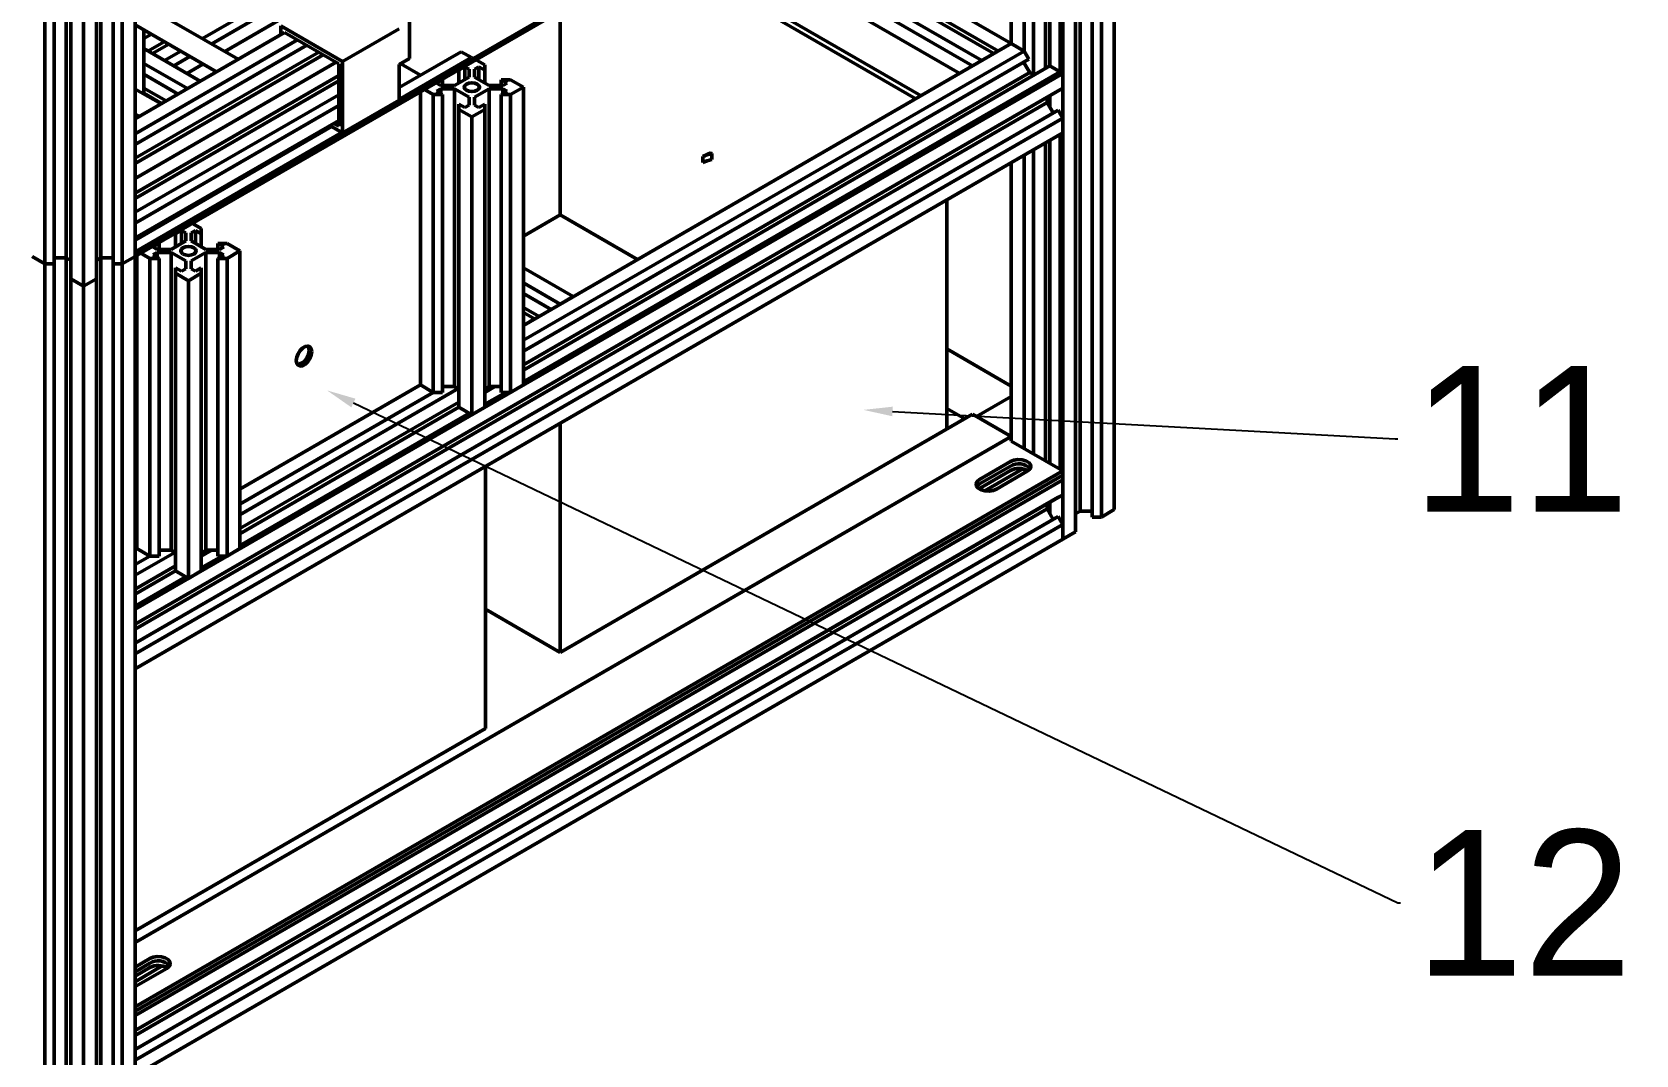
# Model space of a CAD drawing. Header units: millimetres. Extents: x 0 to 2215, y 0 to 863.
# Drawn here: x 1310.7 to 1530.7, y 304.9 to 445.1 of the extents above; entities that cross this region are included whole.
import ezdxf
from ezdxf import colors
from ezdxf.entities.mleader import LeaderData, LeaderLine
from ezdxf.math import Vec2, Vec3

# ---------------------------------------------------------------- set-up
doc = ezdxf.new("R2010")
doc.units = ezdxf.units.MM
doc.layers.add('粗实线层', color=7, linetype='Continuous', lineweight=50)
doc.styles.get("Standard").update_dxf_attribs({"font": ''})
doc.styles.get('Standard').set_extended_font_data('汉仪长仿宋体')

msp = doc.modelspace()

# ---------------------------------------------------------------- linework, layer by layer
at = {"layer": '粗实线层'}
for p, q in [((1312.44, 413.37), (1312.44, 539.93)), ((1313.72, 413.37), (1313.72, 539.93)), ((1315.36, 414.17), (1315.36, 540.73)), ((1320.13, 414.17), (1320.13, 540.73)), ((1321.78, 413.37), (1321.78, 539.93)), ((1323.05, 413.37), (1323.05, 539.93)), ((1324.82, 414.39), (1324.82, 540.95)), ((1315.98, 411.33), (1315.98, 537.89)), ((1319.51, 411.33), (1319.51, 537.89)), ((1317.75, 410.3), (1317.75, 536.87)), ((1445.02, 443.57), (1358.76, 493.37)), ((1454.48, 491.73), (1454.48, 379.45)), ((1456.13, 490.93), (1456.13, 378.65)), ((1457.4, 490.93), (1457.4, 378.65)), ((1459.17, 491.95), (1459.17, 379.67)), ((1449.71, 489.02), (1449.71, 440.15)), ((1450.33, 488.88), (1450.33, 440.5)), ((1453.86, 488.88), (1453.86, 376.61)), ((1451.74, 488.07), (1324.82, 414.8)), ((1452.1, 487.86), (1324.82, 414.39)), ((1446.79, 487.33), (1446.79, 442.55)), ((1448.07, 488.07), (1448.07, 439.32)), ((1451.74, 439.69), (1451.74, 488.07)), ((1452.1, 439.48), (1452.1, 487.86)), ((1452.1, 487.86), (1452.1, 375.59)), ((1445.02, 486.31), (1445.02, 443.57)), ((1442.64, 442.19), (1384.31, 475.87)), ((1443.26, 442.54), (1384.92, 476.22)), ((1443.26, 442.54), (1384.92, 476.22)), ((1440.99, 441.24), (1382.76, 474.85)), ((1439.72, 440.5), (1384.92, 472.14)), ((1437.95, 439.48), (1384.92, 470.1)), ((1432.65, 436.42), (1383.15, 464.99)), ((1431.94, 436.01), (1383.15, 464.18)), ((1383.15, 464.18), (1383.15, 420.09)), ((1338.97, 441.42), (1324.82, 449.59)), ((1362.47, 450.9), (1362.47, 441.51)), ((1341.68, 448.64), (1334.07, 444.25)), ((1342.95, 447.91), (1335.34, 443.52)), ((1344.72, 446.89), (1337.11, 442.5)), ((1324.82, 446.13), (1335.97, 439.69)), ((1345.32, 445.09), (1324.82, 433.25)), ((1326, 436.66), (1326, 445.44)), ((1327.04, 444.85), (1326, 444.25)), ((1344.79, 446), (1353.28, 441.11)), ((1344.79, 444.78), (1344.79, 446)), ((1345.32, 445.09), (1352.75, 440.8)), ((1361.06, 445.6), (1353.28, 441.11)), ((1347.09, 444.07), (1324.82, 431.21)), ((1348.36, 443.33), (1324.82, 429.74)), ((1350.01, 442.38), (1324.82, 427.84)), ((1326, 442.88), (1333.75, 438.41)), ((1328.81, 443.83), (1326.58, 442.54)), ((1328.81, 443.83), (1326.58, 442.54)), ((1329.42, 443.47), (1327.2, 442.19)), ((1331.07, 442.52), (1328.85, 441.24)), ((1369.55, 442.45), (1361.06, 437.55)), ((1370.96, 441.64), (1369.55, 442.45)), ((1378.09, 404.92), (1445.02, 443.57)), ((1378.09, 402.88), (1446.79, 442.55)), ((1445.02, 443.57), (1446.79, 442.55)), ((1446.79, 442.55), (1447.43, 441.44)), ((1350.63, 442.02), (1324.82, 427.12)), ((1352.39, 441), (1324.82, 425.08)), ((1326, 440.84), (1331.99, 437.39)), ((1332.34, 441.79), (1330.12, 440.5)), ((1334.11, 440.76), (1331.89, 439.48)), ((1352.75, 440.8), (1352.75, 432.23)), ((1353.28, 441.11), (1353.28, 431.31)), ((1370.96, 441.64), (1361.06, 435.92)), ((1362.47, 441.51), (1361.06, 440.7)), ((1361.06, 440.7), (1361.06, 435.8)), ((1363.97, 439.24), (1361.25, 440.81)), ((1369.25, 440.65), (1371.02, 441.67)), ((1369.25, 439.91), (1369.25, 440.65)), ((1370.06, 440.38), (1369.25, 439.91)), ((1370.64, 440.05), (1370.06, 440.38)), ((1370.06, 438.63), (1370.06, 440.38)), ((1371.02, 441.67), (1372.79, 440.65)), ((1371.97, 440.38), (1371.39, 440.05)), ((1372.79, 439.91), (1371.97, 440.38)), ((1371.97, 438.63), (1371.97, 440.38)), ((1372.79, 440.65), (1372.79, 439.91)), ((1378.09, 401.41), (1447.43, 441.44)), ((1378.09, 398.8), (1450.33, 440.5)), ((1446.73, 441.04), (1447.56, 439.61)), ((1446.79, 441.08), (1446.79, 440.94)), ((1450.33, 440.5), (1452.1, 439.48)), ((1324.82, 366.01), (1452.1, 439.48)), ((1324.82, 366.01), (1452.1, 439.48)), ((1352.75, 439.17), (1324.82, 423.04)), ((1352.75, 439.17), (1324.82, 423.04)), ((1352.75, 438.46), (1324.82, 422.33)), ((1326, 439.37), (1330.71, 436.65)), ((1363.95, 437.59), (1365.72, 438.61)), ((1365.72, 438.61), (1366.99, 438.61)), ((1366.99, 438.61), (1366.17, 438.14)), ((1366.17, 438.14), (1366.75, 437.8)), ((1366.99, 437.8), (1366.99, 438.61)), ((1368.64, 437.8), (1370.64, 438.96)), ((1369.25, 438.16), (1369.25, 439.91)), ((1370.64, 438.96), (1370.64, 440.05)), ((1371.39, 440.05), (1371.39, 438.96)), ((1371.39, 438.96), (1373.4, 437.8)), ((1372.79, 438.16), (1372.79, 439.91)), ((1375.86, 438.14), (1375.05, 438.61)), ((1375.05, 438.61), (1376.32, 438.61)), ((1375.05, 437.8), (1375.05, 438.61)), ((1375.28, 437.8), (1375.86, 438.14)), ((1376.32, 438.61), (1378.09, 437.59)), ((1378.09, 397.17), (1451.74, 439.69)), ((1378.09, 399.51), (1447.56, 439.61)), ((1447.56, 439.61), (1448.17, 439.26)), ((1451.74, 439.69), (1452.1, 439.48)), ((1452.1, 439.48), (1452.1, 437.44)), ((1324.82, 363.97), (1452.1, 437.44)), ((1328.37, 435.3), (1324.82, 437.34)), ((1324.82, 363.97), (1451.46, 437.07)), ((1352.75, 436.55), (1324.82, 420.43)), ((1326, 437.47), (1329.06, 435.7)), ((1326, 436.76), (1328.45, 435.35)), ((1361.06, 435.8), (1353.28, 431.31)), ((1365.72, 436.57), (1363.95, 437.59)), ((1363.95, 396.76), (1363.95, 437.59)), ((1366.99, 436.57), (1365.72, 436.57)), ((1365.72, 395.74), (1365.72, 436.57)), ((1366.75, 437.37), (1366.17, 437.04)), ((1366.17, 437.04), (1366.99, 436.57)), ((1366.75, 437.8), (1368.64, 437.8)), ((1368.64, 437.37), (1366.75, 437.37)), ((1366.75, 436.7), (1366.75, 437.37)), ((1366.99, 395.74), (1366.99, 436.57)), ((1370.64, 436.21), (1368.64, 437.37)), ((1368.64, 396.54), (1368.64, 437.37)), ((1370.64, 435.13), (1370.64, 436.21)), ((1373.4, 437.37), (1371.39, 436.21)), ((1371.39, 436.21), (1371.39, 435.13)), ((1373.4, 437.8), (1375.28, 437.8)), ((1375.28, 437.37), (1373.4, 437.37)), ((1373.4, 396.54), (1373.4, 437.37)), ((1375.05, 436.57), (1375.86, 437.04)), ((1376.32, 436.57), (1375.05, 436.57)), ((1375.05, 395.74), (1375.05, 436.57)), ((1375.86, 437.04), (1375.28, 437.37)), ((1375.28, 436.7), (1375.28, 437.37)), ((1378.09, 437.59), (1376.32, 436.57)), ((1376.32, 395.74), (1376.32, 436.57)), ((1378.09, 396.76), (1378.09, 437.59)), ((1449.94, 436.2), (1449.94, 435.49)), ((1450.33, 436.42), (1450.33, 434.81)), ((1452.1, 437.44), (1451.46, 437.07)), ((1324.82, 363.25), (1449.94, 435.49)), ((1352.75, 435.08), (1324.82, 418.96)), ((1324.82, 361.35), (1451.46, 434.46)), ((1324.82, 433.88), (1325.37, 433.56)), ((1369.25, 434.53), (1369.25, 435.26)), ((1369.25, 435.26), (1370.06, 434.79)), ((1371.02, 433.51), (1369.25, 434.53)), ((1369.25, 393.7), (1369.25, 434.53)), ((1370.06, 434.79), (1370.64, 435.13)), ((1372.79, 434.53), (1371.02, 433.51)), ((1371.39, 435.13), (1371.97, 434.79)), ((1371.97, 434.79), (1372.79, 435.26)), ((1372.79, 435.26), (1372.79, 434.53)), ((1372.79, 393.7), (1372.79, 434.53)), ((1449.94, 435.49), (1450.76, 434.06)), ((1451.46, 434.46), (1452.1, 433.36)), ((1324.82, 359.88), (1452.1, 433.36)), ((1352.75, 433.04), (1324.82, 416.92)), ((1351.76, 432.18), (1324.82, 416.63)), ((1353.17, 431.37), (1325, 415.1)), ((1350.12, 431.52), (1350.37, 431.38)), ((1353.28, 431.31), (1351.51, 432.33)), ((1352.75, 432.23), (1352.04, 432.63)), ((1371.02, 392.68), (1371.02, 433.51)), ((1452.1, 433.36), (1452.1, 431.32)), ((1452.1, 431.32), (1324.82, 357.84)), ((1324.82, 357.84), (1452.1, 431.32)), ((1346.13, 429.22), (1346.38, 429.08)), ((1347.9, 430.24), (1348.15, 430.1)), ((1449.71, 429.94), (1449.71, 386.36)), ((1450.33, 430.3), (1450.33, 386)), ((1451.74, 385.18), (1451.74, 431.11)), ((1452.1, 383.75), (1452.1, 431.32)), ((1342.76, 426.99), (1342.51, 427.13)), ((1342.59, 427.18), (1342.84, 427.04)), ((1343.21, 427.54), (1343.46, 427.39)), ((1344.86, 428.49), (1345.1, 428.34)), ((1403.81, 428.57), (1402.7, 428.08)), ((1402.7, 428.08), (1402.7, 427.26)), ((1403.96, 428.49), (1403.81, 428.57)), ((1403.96, 428.49), (1403.96, 427.67)), ((1445.02, 427.24), (1445.02, 389.06)), ((1446.79, 428.26), (1446.79, 388.04)), ((1448.07, 428.99), (1448.07, 387.31)), ((1324.82, 425.08), (1324.82, 423.04)), ((1339.51, 425.4), (1339.76, 425.26)), ((1436.19, 422.13), (1436.19, 390.69)), ((1324.82, 418.96), (1324.82, 416.92)), ((1330.36, 418.2), (1332.13, 419.22)), ((1330.36, 417.46), (1330.36, 418.2)), ((1332.13, 419.22), (1333.89, 418.2)), ((1333.89, 418.2), (1333.89, 417.46)), ((1383.15, 420.09), (1378.09, 417.16)), ((1393.75, 413.97), (1383.15, 420.09)), ((1325.08, 416.78), (1324.83, 416.93)), ((1325.06, 415.14), (1326.82, 416.16)), ((1326.82, 416.16), (1328.1, 416.16)), ((1328.1, 416.16), (1327.28, 415.69)), ((1328.1, 415.35), (1328.1, 416.16)), ((1329.74, 415.35), (1331.75, 416.51)), ((1331.17, 417.93), (1330.36, 417.46)), ((1330.36, 415.71), (1330.36, 417.46)), ((1331.75, 417.6), (1331.17, 417.93)), ((1331.17, 416.18), (1331.17, 417.93)), ((1331.75, 416.51), (1331.75, 417.6)), ((1333.08, 417.93), (1332.5, 417.6)), ((1332.5, 417.6), (1332.5, 416.51)), ((1332.5, 416.51), (1334.51, 415.35)), ((1333.89, 417.46), (1333.08, 417.93)), ((1333.08, 416.18), (1333.08, 417.93)), ((1333.89, 415.71), (1333.89, 417.46)), ((1336.97, 415.69), (1336.16, 416.16)), ((1336.16, 416.16), (1337.43, 416.16)), ((1336.16, 415.35), (1336.16, 416.16)), ((1337.43, 416.16), (1339.2, 415.14)), ((1310.67, 414.39), (1312.44, 413.37)), ((1312.44, 413.37), (1310.67, 414.39)), ((1313.72, 414.17), (1315.36, 414.17)), ((1315.36, 414.17), (1313.72, 414.17)), ((1315.36, 414.17), (1315.98, 413.82)), ((1315.98, 413.82), (1315.36, 414.17)), ((1315.36, 414.17), (1315.36, 301.9)), ((1319.51, 413.82), (1320.13, 414.17)), ((1320.13, 414.17), (1319.51, 413.82)), ((1320.13, 414.17), (1321.78, 414.17)), ((1321.78, 414.17), (1320.13, 414.17)), ((1320.13, 414.17), (1320.13, 301.9)), ((1323.05, 413.37), (1324.82, 414.39)), ((1324.82, 414.39), (1323.05, 413.37)), ((1325, 415.1), (1324.82, 415.21)), ((1324.82, 414.39), (1324.82, 366.01)), ((1324.82, 414.39), (1324.82, 302.11)), ((1325, 415.1), (1325, 374.28)), ((1326.82, 414.12), (1325.06, 415.14)), ((1325.06, 374.31), (1325.06, 415.14)), ((1328.1, 414.12), (1326.82, 414.12)), ((1326.82, 373.29), (1326.82, 414.12)), ((1327.28, 415.69), (1327.86, 415.35)), ((1327.86, 414.92), (1327.28, 414.58)), ((1327.28, 414.58), (1328.1, 414.12)), ((1327.86, 415.35), (1329.74, 415.35)), ((1329.74, 414.92), (1327.86, 414.92)), ((1327.86, 414.25), (1327.86, 414.92)), ((1328.1, 373.29), (1328.1, 414.12)), ((1331.75, 413.76), (1329.74, 414.92)), ((1329.74, 374.09), (1329.74, 414.92)), ((1331.75, 412.67), (1331.75, 413.76)), ((1334.51, 414.92), (1332.5, 413.76)), ((1332.5, 413.76), (1332.5, 412.67)), ((1334.51, 415.35), (1336.39, 415.35)), ((1336.39, 414.92), (1334.51, 414.92)), ((1334.51, 374.09), (1334.51, 414.92)), ((1336.16, 414.12), (1336.97, 414.58)), ((1337.43, 414.12), (1336.16, 414.12)), ((1336.16, 373.29), (1336.16, 414.12)), ((1336.39, 415.35), (1336.97, 415.69)), ((1336.97, 414.58), (1336.39, 414.92)), ((1336.39, 414.25), (1336.39, 414.92)), ((1339.2, 415.14), (1337.43, 414.12)), ((1337.43, 373.29), (1337.43, 414.12)), ((1339.2, 374.31), (1339.2, 415.14)), ((1312.44, 413.37), (1313.72, 413.37)), ((1313.72, 413.37), (1312.44, 413.37)), ((1312.44, 413.37), (1312.44, 301.09)), ((1313.72, 413.37), (1313.72, 301.09)), ((1321.78, 413.37), (1323.05, 413.37)), ((1323.05, 413.37), (1321.78, 413.37)), ((1321.78, 413.37), (1321.78, 301.09)), ((1323.05, 413.37), (1323.05, 301.09)), ((1330.36, 412.07), (1330.36, 412.81)), ((1330.36, 412.81), (1331.17, 412.34)), ((1332.13, 411.05), (1330.36, 412.07)), ((1330.36, 371.25), (1330.36, 412.07)), ((1331.17, 412.34), (1331.75, 412.67)), ((1333.89, 412.07), (1332.13, 411.05)), ((1332.5, 412.67), (1333.08, 412.34)), ((1333.08, 412.34), (1333.89, 412.81)), ((1333.89, 412.81), (1333.89, 412.07)), ((1333.89, 371.25), (1333.89, 412.07)), ((1378.09, 412.81), (1384.92, 408.87)), ((1315.98, 411.33), (1317.75, 410.3)), ((1315.98, 411.33), (1315.98, 299.05)), ((1317.75, 410.3), (1315.98, 411.33)), ((1317.75, 410.3), (1319.51, 411.33)), ((1319.51, 411.33), (1317.75, 410.3)), ((1317.75, 410.3), (1317.75, 298.03)), ((1319.51, 411.33), (1319.51, 299.05)), ((1332.13, 370.23), (1332.13, 411.05)), ((1378.09, 410.77), (1383.15, 407.85)), ((1378.09, 409.3), (1381.88, 407.11)), ((1378.09, 407.4), (1380.23, 406.16)), ((1384.92, 408.87), (1383.15, 407.85)), ((1378.09, 406.69), (1379.62, 405.81)), ((1379.62, 405.81), (1378.09, 404.92)), ((1445.02, 396.61), (1436.19, 401.72)), ((1339.2, 382.47), (1363.95, 396.76)), ((1339.2, 378.96), (1369.14, 396.25)), ((1363.95, 396.76), (1365.72, 395.74)), ((1366.99, 396.54), (1368.64, 396.54)), ((1366.99, 396.47), (1367.11, 396.54)), ((1368.64, 396.54), (1369.25, 396.19)), ((1372.79, 396.19), (1373.4, 396.54)), ((1372.79, 395.74), (1374.18, 396.54)), ((1373.4, 396.54), (1375.05, 396.54)), ((1376.32, 395.74), (1378.09, 396.76)), ((1339.2, 380.43), (1365.72, 395.74)), ((1339.2, 377.06), (1369.25, 394.41)), ((1365.72, 395.74), (1366.99, 395.74)), ((1372.79, 394.11), (1375.61, 395.74)), ((1375.05, 395.74), (1376.32, 395.74)), ((1445.02, 395.18), (1440.25, 392.43)), ((1339.2, 376.35), (1369.25, 393.7)), ((1339.2, 374.72), (1370.66, 392.88)), ((1369.25, 393.7), (1371.02, 392.68)), ((1371.02, 392.68), (1372.79, 393.7)), ((1383.15, 360.08), (1439.72, 392.74)), ((1436.19, 393.55), (1438.66, 392.12)), ((1445.02, 389.67), (1439.72, 392.74)), ((1324.82, 320.28), (1445.02, 389.67)), ((1383.15, 391.52), (1383.15, 360.08)), ((1445.02, 389.67), (1445.02, 389.06)), ((1452.1, 384.98), (1445.02, 389.06)), ((1372.9, 385.6), (1372.9, 349.67)), ((1444.94, 386.26), (1440.69, 383.81)), ((1444.94, 385.64), (1440.69, 383.19)), ((1446.63, 385.25), (1441.41, 382.24)), ((1446.79, 385.21), (1446.79, 385.21)), ((1447.02, 384.81), (1446.79, 385.21)), ((1324.82, 311.5), (1452.1, 384.98)), ((1324.82, 310.89), (1452.1, 384.37)), ((1324.82, 310.28), (1452.1, 383.75)), ((1324.82, 310.28), (1452.1, 383.75)), ((1444.94, 385.03), (1440.69, 382.58)), ((1442.99, 382.48), (1447.23, 384.93)), ((1452.1, 384.98), (1452.1, 384.37)), ((1452.1, 384.37), (1452.1, 383.75)), ((1452.1, 381.71), (1452.1, 383.75)), ((1452.1, 381.71), (1324.82, 308.24)), ((1451.46, 381.35), (1324.82, 308.24)), ((1440.69, 382.58), (1440.61, 382.53)), ((1451.46, 381.35), (1452.1, 381.71)), ((1449.94, 379.76), (1324.82, 307.53)), ((1451.46, 378.73), (1324.82, 305.62)), ((1449.94, 379.76), (1449.94, 380.47)), ((1450.76, 378.33), (1449.94, 379.76)), ((1450.33, 379.1), (1450.31, 379.11)), ((1450.33, 380.69), (1450.33, 379.08)), ((1452.1, 377.63), (1451.46, 378.73)), ((1454.48, 379.45), (1453.86, 379.1)), ((1456.13, 379.45), (1454.48, 379.45)), ((1457.4, 378.65), (1456.13, 378.65)), ((1459.17, 379.67), (1457.4, 378.65)), ((1452.1, 377.63), (1324.82, 304.15)), ((1452.1, 375.59), (1452.1, 377.63)), ((1453.86, 376.61), (1452.1, 375.59)), ((1452.1, 375.59), (1324.82, 302.11)), ((1324.82, 374.38), (1325, 374.28)), ((1324.82, 374.17), (1325.06, 374.31)), ((1325, 374.28), (1325.06, 374.31)), ((1325.06, 374.31), (1326.82, 373.29)), ((1337.43, 373.29), (1339.2, 374.31)), ((1324.82, 370.66), (1330.25, 373.8)), ((1324.82, 372.13), (1326.82, 373.29)), ((1324.82, 368.76), (1330.36, 371.96)), ((1326.82, 373.29), (1328.1, 373.29)), ((1328.1, 374.09), (1329.74, 374.09)), ((1328.1, 374.02), (1328.22, 374.09)), ((1329.74, 374.09), (1330.36, 373.74)), ((1333.89, 373.74), (1334.51, 374.09)), ((1333.89, 373.29), (1335.29, 374.09)), ((1333.89, 371.66), (1336.72, 373.29)), ((1334.51, 374.09), (1336.16, 374.09)), ((1336.16, 373.29), (1337.43, 373.29)), ((1324.82, 368.05), (1330.36, 371.25)), ((1324.82, 366.42), (1331.77, 370.43)), ((1330.36, 371.25), (1332.13, 370.23)), ((1332.13, 370.23), (1333.89, 371.25)), ((1324.82, 366.01), (1324.82, 363.97)), ((1372.9, 366), (1383.15, 360.08)), ((1324.82, 359.88), (1324.82, 357.84)), ((1324.82, 357.84), (1324.82, 310.28)), ((1372.9, 349.67), (1324.82, 321.91)), ((1326.85, 318.09), (1324.82, 316.91)), ((1326.85, 317.47), (1324.82, 316.3)), ((1328.54, 317.08), (1324.82, 314.93)), ((1326.85, 316.86), (1324.82, 315.69)), ((1324.91, 314.31), (1329.15, 316.76)), ((1324.82, 314.26), (1324.91, 314.31)), ((1324.82, 311.5), (1324.82, 310.89)), ((1324.82, 310.89), (1324.82, 310.28)), ((1324.82, 308.24), (1324.82, 310.28))]:
    msp.add_line(p, q, dxfattribs=at)
at = {"layer": '粗实线层', "flags": 128}
for points in [[(1370.28, 437.16), (1370.05, 437.36), (1369.97, 437.59), (1370.05, 437.82), (1370.28, 438.02), (1370.62, 438.15), (1371.02, 438.19), (1371.42, 438.15), (1371.76, 438.02), (1371.99, 437.82), (1372.07, 437.59), (1371.99, 437.36), (1371.76, 437.16), (1371.42, 437.03), (1371.02, 436.98), (1370.62, 437.03), (1370.28, 437.16)], [(1331.38, 414.71), (1331.16, 414.9), (1331.08, 415.14), (1331.16, 415.37), (1331.38, 415.56), (1331.73, 415.7), (1332.13, 415.74), (1332.53, 415.7), (1332.87, 415.56), (1333.1, 415.37), (1333.18, 415.14), (1333.1, 414.9), (1332.87, 414.71), (1332.53, 414.58), (1332.13, 414.53), (1331.73, 414.58), (1331.38, 414.71)], [(1349.04, 401.33), (1348.98, 401.71), (1348.79, 401.97), (1348.51, 402.08), (1348.16, 402.03), (1347.79, 401.81), (1347.45, 401.47), (1347.17, 401.03), (1346.98, 400.56), (1346.92, 400.1), (1346.98, 399.72), (1347.17, 399.46), (1347.45, 399.35), (1347.79, 399.4), (1348.16, 399.61), (1348.51, 399.96), (1348.79, 400.4), (1348.98, 400.87), (1349.04, 401.33)], [(1348.69, 401.53), (1348.62, 401.91), (1348.53, 402.08)], [(1447.23, 384.93), (1447.56, 385.2), (1447.7, 385.51), (1447.66, 385.83), (1447.42, 386.13), (1447.02, 386.36), (1446.51, 386.5), (1445.94, 386.53), (1445.4, 386.44), (1444.94, 386.26)], [(1440.69, 383.81), (1440.37, 383.54), (1440.22, 383.22), (1440.27, 382.9), (1440.51, 382.6), (1440.91, 382.37), (1441.42, 382.24), (1441.98, 382.21), (1442.53, 382.29), (1442.99, 382.48)], [(1440.69, 383.19), (1440.37, 382.93), (1440.31, 382.84)], [(1440.69, 383.19), (1440.37, 382.93), (1440.31, 382.84)], [(1329.15, 316.76), (1329.47, 317.03), (1329.62, 317.34), (1329.57, 317.66), (1329.33, 317.96), (1328.93, 318.19), (1328.42, 318.33), (1327.86, 318.36), (1327.31, 318.27), (1326.85, 318.09)]]:
    msp.add_lwpolyline(points, dxfattribs=at)
at = {"layer": '粗实线层'}
for centre, radius, start, end in [((1405.37, 421.99), 6.64, 102.238, 113.6905), ((1405.37, 421.18), 6.64, 102.238, 113.6905), ((1346.76, 401.45), 1.92, 279.2601, 2.3249), ((1446.06, 383.81), 2.15, 43.3127, 121.5348), ((1446.08, 382.88), 2.44, 59.5295, 118.0189), ((1327.97, 315.64), 2.15, 43.3127, 121.5348), ((1327.99, 314.71), 2.44, 59.5295, 118.0189)]:
    msp.add_arc(centre, radius, start, end, dxfattribs=at)

# ---------------------------------------------------------------- leaders
ml = msp.add_multileader_mtext('Standard', dxfattribs=at)
ml.set_content('11', color=256)
ml.set_leader_properties()
ml.build(insert=Vec2(0, 0))
ml.multileader.update_dxf_attribs({"text_right_attachment_type": 6, "dogleg_length": 0.36})
ctx = ml.context
ctx.base_point, ctx.char_height, ctx.plane_origin = Vec3(1498.06, 389.36), 20, Vec3(1424.75, 393.34)
ctx.right_attachment = 6
notes = []
notes.append((ctx, [(0, (1, 1, 0), (1497.7, 389.36), (1, 0), 0.36, [(0, [(1424.75, 393.34)], 0, [])])]))
ctx.mtext.insert, ctx.mtext.flow_direction = Vec3(1500.06, 399.36), 5
ml = msp.add_multileader_mtext('Standard', dxfattribs=at)
ml.set_content('12', color=256)
ml.set_leader_properties()
ml.build(insert=Vec2(0, 0))
ml.multileader.update_dxf_attribs({"text_right_attachment_type": 6, "dogleg_length": 0.36})
ctx = ml.context
ctx.base_point, ctx.char_height, ctx.plane_origin = Vec3(1498.45, 325.74), 20, Vec3(1351.15, 396.01)
ctx.right_attachment = 6
notes.append((ctx, [(0, (1, 1, 0), (1498.09, 325.74), (1, 0), 0.36, [(0, [(1351.15, 396.01)], 0, [])])]))
ctx.mtext.insert, ctx.mtext.flow_direction = Vec3(1500.45, 335.74), 5
for ctx, leaders in notes:
    for number, flags, end, landing, length, lines in leaders:
        leader = LeaderData()
        leader.index, (leader.has_last_leader_line, leader.has_dogleg_vector, leader.attachment_direction) = number, flags
        leader.last_leader_point, leader.dogleg_vector, leader.dogleg_length = Vec3(end), Vec3(landing), length
        for number, points, colour, breaks in lines:
            line = LeaderLine()
            line.index, line.vertices, line.color, line.breaks = number, Vec3.list(points), colors.encode_raw_color(colour), breaks
            leader.lines.append(line)
        ctx.leaders.append(leader)

doc.saveas('drawing.dxf')
